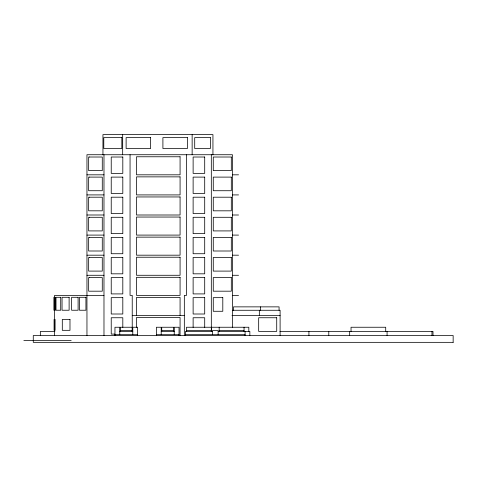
<?xml version="1.0" encoding="UTF-8"?>
<svg xmlns="http://www.w3.org/2000/svg" width="477" height="477" viewBox="0 0 477 477"><rect width="100%" height="100%" fill="white"/><g stroke="black" fill="none" stroke-linecap="round" stroke-linejoin="round"><path stroke-width="0.72" d="M86.957 174.82L103.98 174.82M232.311 174.82L238.56 174.82M86.957 194.914L103.98 194.914M232.311 194.914L238.56 194.914M86.957 215.002L103.98 215.002M232.311 215.002L238.56 215.002M86.957 235.095L103.98 235.095M232.311 235.095L238.56 235.095M86.957 255.183L103.98 255.183M232.311 255.183L238.56 255.183M86.957 275.277L103.98 275.277M232.311 275.277L238.56 275.277M103.98 295.37L54.605 295.37L54.605 335.552M232.311 295.37L238.56 295.37M232.43 310.271L280.106 310.271L280.106 335.552M132.23 315.458L184.331 315.458M231.977 315.458L280.106 315.458M54.605 319.429L55.088 319.429L55.088 330.328L54.605 330.328M120.282 330.597L132.266 330.597M161.727 330.597L173.711 330.597M186.483 330.597L211.353 330.597M219.176 330.597L244.045 330.597M54.909 331.461L40.342 331.461L40.342 335.552M119.763 331.461L132.785 331.461M161.208 331.461L174.23 331.461M212.39 331.461L185.446 331.461L185.446 335.552M218.138 331.461L249.853 331.461L249.853 335.552M279.91 331.461L433.003 331.461L433.003 335.552M114.85 334.097L111.23 334.097L111.23 317.748L122.81 317.748L122.81 327.407M114.957 334.687L137.591 334.687M156.402 334.687L179.03 334.687M185.446 334.687L245.083 334.687M23.85 340.477L71.186 340.477M453.15 342.343L33.271 342.343L33.271 335.552L453.15 335.552L453.15 342.361M431.965 331.461L431.965 335.552M387.074 331.461L387.074 335.552M385.714 331.461L385.714 327.246L351.036 327.246L351.036 331.461M349.671 331.461L349.671 335.552M328.784 331.461L328.784 335.552M308.923 331.461L308.923 335.552M279.069 310.271L279.069 306.866L233.468 306.866L233.468 310.271M260.37 306.866L260.37 310.271M259.333 310.271L259.333 315.458M248.815 331.461L248.815 327.246L186.483 327.246L186.483 331.461M245.083 331.461L245.083 335.552M244.045 327.246L244.045 331.461M232.43 327.389L232.43 154.733L86.957 154.733L86.957 335.552M219.181 327.246L219.176 331.461M218.138 334.687L218.138 330.597L212.39 330.597L212.39 334.687M212.939 154.733L212.939 134.639L102.949 134.639L102.949 154.733M211.353 327.246L211.353 331.461M211.317 154.733L211.317 331.461M204.705 327.407L204.705 317.748L193.125 317.748L193.125 327.407M192.142 134.639L192.142 154.733M186.519 154.733L186.519 295.37L184.331 295.37L184.331 335.552M180.073 315.458L180.073 297.409L136.488 297.409L136.488 315.458M180.073 335.552L180.073 317.503L136.488 317.503L136.488 327.61M179.03 335.552L179.03 327.246L174.23 327.246L174.23 334.687M173.711 331.461L173.711 327.246L161.727 327.246L161.727 331.461M161.208 334.687L161.208 327.246L156.402 327.246L156.402 335.552M137.591 335.552L137.591 327.246L132.785 327.246L132.785 334.687M132.266 331.461L132.266 327.246L120.282 327.246L120.282 331.461M132.23 331.831L132.23 295.37L130.054 295.37L130.054 154.733M122.672 134.639L122.672 154.733M119.763 334.687L119.763 327.246L114.957 327.246L114.957 335.552M103.98 154.733L103.98 335.552M54.08 319.429L54.08 330.328M121.832 137.62L103.783 137.62L103.783 148.52L121.832 148.52L121.832 137.62M150.637 137.62L126.119 137.62L126.119 148.52L150.637 148.52L150.637 137.62M187.425 137.62L162.907 137.62L162.907 148.52L187.425 148.52L187.425 137.62M210.369 137.62L194.705 137.62L194.705 148.52L210.369 148.52L210.369 137.62M180.073 156.772L136.488 156.772L136.488 174.82L180.073 174.82L180.073 156.772M89.491 157.016L88.656 157.016L88.656 170.635L102.281 170.647L102.281 157.022L89.491 157.016M122.81 157.016L111.23 157.016L111.23 173.366L122.81 173.366L122.81 157.016M204.705 157.016L193.125 157.016L193.125 173.366L204.705 173.366L204.705 157.016M231.315 157.016L213.267 157.016L213.267 170.641L231.315 170.641L231.315 157.016M180.073 176.866L136.488 176.866L136.488 194.914L180.073 194.914L180.073 176.866M89.491 177.104L88.656 177.104L88.656 190.728L102.281 190.734L102.281 177.116L89.491 177.104M122.81 177.11L111.23 177.11L111.23 193.453L122.81 193.453L122.81 177.11M204.705 177.11L193.125 177.11L193.125 193.453L204.705 193.453L204.705 177.11M231.315 177.11L213.267 177.11L213.267 190.728L231.315 190.728L231.315 177.11M180.073 196.953L136.488 196.953L136.488 215.002L180.073 215.002L180.073 196.953M89.491 197.198L88.656 197.198L88.656 210.816L102.281 210.828L102.281 197.204L89.491 197.198M122.81 197.204L111.23 197.204L111.23 213.547L122.81 213.547L122.81 197.204M204.705 197.204L193.125 197.204L193.125 213.547L204.705 213.547L204.705 197.204M231.315 197.204L213.267 197.204L213.267 210.822L231.315 210.822L231.315 197.204M180.073 217.047L136.488 217.047L136.488 235.095L180.073 235.095L180.073 217.047M89.491 217.285L88.656 217.285L88.656 230.91L102.281 230.922L102.281 217.297L89.491 217.285M122.81 217.291L111.23 217.291L111.23 233.641L122.81 233.641L122.81 217.291M204.705 217.291L193.125 217.291L193.125 233.641L204.705 233.641L204.705 217.291M231.315 217.291L213.267 217.291L213.267 230.916L231.315 230.916L231.315 217.291M180.073 237.141L136.488 237.141L136.488 255.183L180.073 255.183L180.073 237.141M89.491 237.379L88.656 237.379L88.656 250.997L102.281 251.009L102.281 237.391L89.491 237.379M122.81 237.385L111.23 237.385L111.23 253.728L122.81 253.728L122.81 237.385M204.705 237.385L193.125 237.385L193.125 253.728L204.705 253.728L204.705 237.385M231.315 237.385L213.267 237.385L213.267 251.003L231.315 251.003L231.315 237.385M180.073 257.228L136.488 257.228L136.488 275.277L180.073 275.277L180.073 257.228M89.491 257.473L88.656 257.473L88.656 271.091L102.281 271.103L102.281 257.479L89.491 257.473M122.81 257.473L111.23 257.473L111.23 273.822L122.81 273.822L122.81 257.473M204.705 257.473L193.125 257.473L193.125 273.822L204.705 273.822L204.705 257.473M231.315 257.473L213.267 257.473L213.267 271.097L231.315 271.097L231.315 257.473M180.073 277.322L136.488 277.322L136.488 295.37L180.073 295.37L180.073 277.322M89.491 277.56L88.656 277.56L88.656 291.185L102.281 291.191L102.281 277.572L89.491 277.56M122.81 277.566L111.23 277.566L111.23 293.91L122.81 293.91L122.81 277.566M204.705 277.566L193.125 277.566L193.125 293.91L204.705 293.91L204.705 277.566M231.315 277.566L213.267 277.566L213.267 291.185L231.315 291.185L231.315 277.566M55.302 297.296L53.895 297.296L53.895 310.235L55.302 310.235L55.302 297.296M60.716 297.296L56.012 297.296L56.012 310.235L60.716 310.235L60.716 297.296M69.117 297.296L62.046 297.296L62.046 310.235L69.117 310.235L69.117 297.296M78.103 297.296L71.633 297.296L71.633 310.235L78.103 310.235L78.103 297.296M85.932 297.296L79.462 297.296L79.462 310.235L85.932 310.235L85.932 297.296M122.81 297.66L111.23 297.66L111.23 314.003L122.81 314.003L122.81 297.66M204.705 297.66L193.125 297.66L193.125 314.003L204.705 314.003L204.705 297.66M222.801 297.66L213.267 297.66L213.267 311.278L222.801 311.278L222.801 297.66M276.72 317.748L258.671 317.748L258.671 331.372L276.72 331.372L276.72 317.748M69.982 319.429L62.302 319.429L62.302 330.328L69.982 330.328L69.982 319.429"/></g></svg>
